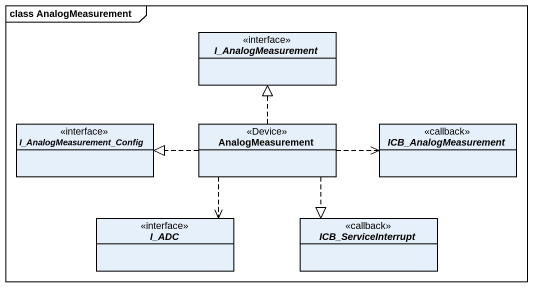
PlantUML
@startuml
mainframe class AnalogMeasurement
hide circle
hide empty members
interface I_AnalogMeasurement
interface I_AnalogMeasurement_Config
class AnalogMeasurement <<Device>>
interface ICB_AnalogMeasurement <<callback>>
interface I_ADC
interface ICB_ServiceInterrupt <<callback>>
AnalogMeasurement .up.|> I_AnalogMeasurement
AnalogMeasurement .left.|> I_AnalogMeasurement_Config
AnalogMeasurement .right.> ICB_AnalogMeasurement
AnalogMeasurement ..> I_ADC
AnalogMeasurement ..|> ICB_ServiceInterrupt
@enduml
